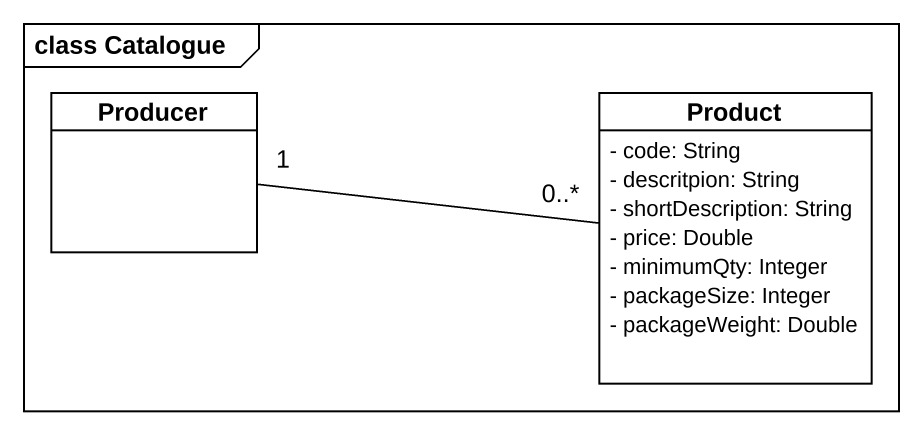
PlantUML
@startuml
mainframe class Catalogue
hide circle
hide empty members
skinparam classAttributeIconSize 0
class Producer
class Product {
  - code: String
  - descritpion: String
  - shortDescription: String
  - price: Double
  - minimumQty: Integer
  - packageSize: Integer
  - packageWeight: Double
}
Producer "1" -right- "0..*" Product
@enduml
